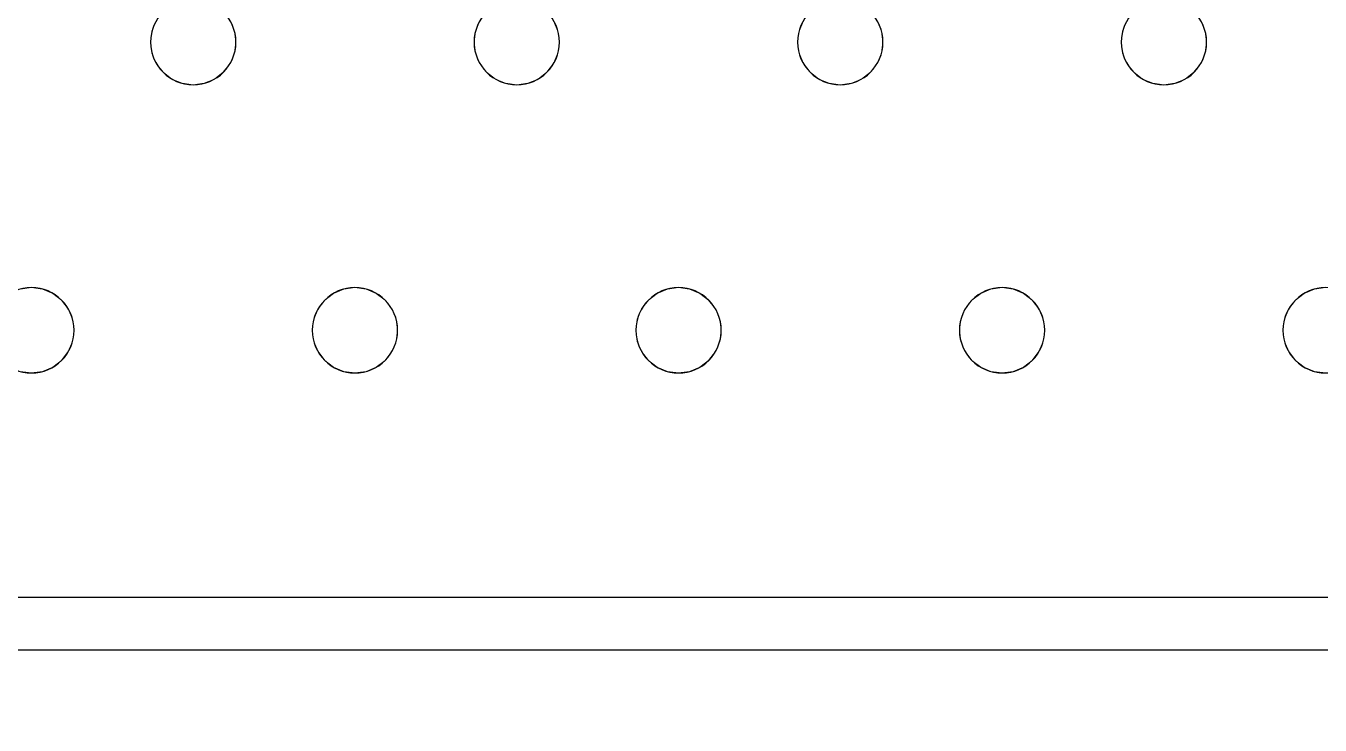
# Model space of a CAD drawing. Header units: millimetres. Extents: x -1 to 1201, y -701 to 1.
# Drawn here: x 382 to 503.4, y -405 to -339.5 of the extents above; entities that cross this region are included whole.
import ezdxf

# ---------------------------------------------------------------- set-up
doc = ezdxf.new("R2010")
doc.units = ezdxf.units.MM
doc.layers.add('IQ_200_3D', color=1, linetype='Continuous')
doc.layers.add('IQ_204_2D', color=7, linetype='Continuous')

msp = doc.modelspace()

# ---------------------------------------------------------------- linework, layer by layer
at = {"layer": 'IQ_200_3D', "lineweight": 18}
for points, invisible_edges in [([(431.51, -339, 890), (454.52, -339.96, 890), (454.92, -339, 890), (443.22, -318, 890)], 13), ([(370.85, -339, 890), (371.25, -339.96, 890), (393.85, -339.96, 890), (394.25, -339, 890)], 10), ([(393.85, -339.96, 888), (371.25, -339.96, 888), (370.85, -339, 888), (394.25, -339, 888)], 5), ([(394.25, -339, 890), (393.85, -339.96, 890), (393.85, -339.96, 888), (394.25, -339, 888)], 10), ([(401.18, -339, 890), (401.58, -339.96, 890), (424.19, -339.96, 890), (424.58, -339, 890)], 10), ([(401.18, -339, 888), (424.58, -339, 888), (424.19, -339.96, 888), (401.58, -339.96, 888)], 5), ([(401.58, -339.96, 890), (401.18, -339, 890), (401.18, -339, 888), (401.58, -339.96, 888)], 10), ([(424.58, -339, 890), (424.19, -339.96, 890), (424.19, -339.96, 888), (424.58, -339, 888)], 10), ([(431.91, -339.96, 890), (454.52, -339.96, 890), (431.51, -339, 890)], 3), ([(454.52, -339.96, 888), (431.91, -339.96, 888), (431.51, -339, 888), (454.92, -339, 888)], 5), ([(431.91, -339.96, 890), (431.51, -339, 890), (431.51, -339, 888), (431.91, -339.96, 888)], 10), ([(454.92, -339, 890), (454.52, -339.96, 890), (454.52, -339.96, 888), (454.92, -339, 888)], 10), ([(461.85, -339, 890), (462.25, -339.96, 890), (484.85, -339.96, 890), (485.25, -339, 890)], 10), ([(461.85, -339, 888), (485.25, -339, 888), (484.85, -339.96, 888), (462.25, -339.96, 888)], 5), ([(462.25, -339.96, 890), (461.85, -339, 890), (461.85, -339, 888), (462.25, -339.96, 888)], 10), ([(485.25, -339, 890), (484.85, -339.96, 890), (484.85, -339.96, 888), (485.25, -339, 888)], 10), ([(492.18, -339, 890), (492.58, -339.96, 890), (515.19, -339.96, 890), (515.58, -339, 890)], 10), ([(515.19, -339.96, 888), (492.58, -339.96, 888), (492.18, -339, 888), (515.58, -339, 888)], 5), ([(492.58, -339.96, 890), (492.18, -339, 890), (492.18, -339, 888), (492.58, -339.96, 888)], 10), ([(371.25, -339.96, 890), (371.38, -341, 890), (393.72, -341, 890), (393.85, -339.96, 890)], 10), ([(371.38, -341, 888), (371.25, -339.96, 888), (393.72, -341, 888), (393.85, -342.04, 888)], 10), ([(393.72, -341, 888), (371.25, -339.96, 888), (393.85, -339.96, 888)], 3), ([(393.85, -339.96, 890), (393.72, -341, 890), (393.72, -341, 888), (393.85, -339.96, 888)], 8), ([(401.58, -339.96, 890), (401.72, -341, 890), (424.05, -341, 890), (424.19, -339.96, 890)], 10), ([(424.05, -341, 888), (424.19, -342.04, 888), (401.72, -341, 888), (401.58, -339.96, 888)], 10), ([(401.58, -339.96, 888), (424.19, -339.96, 888), (424.05, -341, 888)], 13), ([(401.72, -341, 890), (401.58, -339.96, 890), (401.58, -339.96, 888), (401.72, -341, 888)], 2), ([(424.19, -339.96, 890), (424.05, -341, 890), (424.05, -341, 888), (424.19, -339.96, 888)], 8), ([(431.91, -339.96, 890), (432.05, -341, 890), (454.38, -341, 890), (454.52, -339.96, 890)], 10), ([(454.38, -341, 888), (432.05, -341, 888), (431.91, -339.96, 888), (454.52, -339.96, 888)], 5), ([(432.05, -341, 890), (431.91, -339.96, 890), (431.91, -339.96, 888), (432.05, -341, 888)], 2), ([(454.52, -339.96, 890), (454.38, -341, 890), (454.38, -341, 888), (454.52, -339.96, 888)], 8), ([(462.25, -339.96, 890), (462.38, -341, 890), (484.72, -341, 890), (484.85, -339.96, 890)], 10), ([(484.72, -341, 888), (484.85, -342.04, 888), (462.38, -341, 888), (462.25, -339.96, 888)], 10), ([(462.25, -339.96, 888), (484.85, -339.96, 888), (484.72, -341, 888)], 13), ([(462.38, -341, 890), (462.25, -339.96, 890), (462.25, -339.96, 888), (462.38, -341, 888)], 2), ([(484.85, -339.96, 890), (484.72, -341, 890), (484.72, -341, 888), (484.85, -339.96, 888)], 8), ([(492.58, -339.96, 890), (492.72, -341, 890), (515.05, -341, 890), (515.19, -339.96, 890)], 10), ([(515.05, -341, 888), (492.72, -341, 888), (492.58, -339.96, 888), (515.19, -339.96, 888)], 5), ([(492.72, -341, 890), (492.58, -339.96, 890), (492.58, -339.96, 888), (492.72, -341, 888)], 2), ([(394.25, -343, 890), (393.85, -342.04, 890), (371.25, -342.04, 890), (370.85, -343, 890)], 10), ([(394.25, -343, 888), (382.55, -364, 888), (370.85, -343, 888), (371.25, -342.04, 888)], 11), ([(371.38, -341, 890), (371.25, -342.04, 890), (393.85, -342.04, 890), (393.72, -341, 890)], 10), ([(371.25, -342.04, 888), (371.38, -341, 888), (393.85, -342.04, 888), (394.25, -343, 888)], 10), ([(393.72, -341, 890), (393.85, -342.04, 890), (393.85, -342.04, 888), (393.72, -341, 888)], 2), ([(393.85, -342.04, 890), (394.25, -343, 890), (394.25, -343, 888), (393.85, -342.04, 888)], 10), ([(424.58, -343, 890), (401.58, -342.04, 890), (401.18, -343, 890)], 13), ([(424.58, -343, 888), (401.18, -343, 888), (401.58, -342.04, 888), (424.19, -342.04, 888)], 5), ([(401.18, -343, 890), (401.58, -342.04, 890), (401.58, -342.04, 888), (401.18, -343, 888)], 10), ([(424.19, -342.04, 890), (401.72, -341, 890), (401.58, -342.04, 890), (424.58, -343, 890)], 5), ([(401.58, -342.04, 888), (401.72, -341, 888), (424.19, -342.04, 888)], 14), ([(401.58, -342.04, 890), (401.72, -341, 890), (401.72, -341, 888), (401.58, -342.04, 888)], 8), ([(424.05, -341, 890), (401.72, -341, 890), (424.19, -342.04, 890)], 3), ([(424.05, -341, 890), (424.19, -342.04, 890), (424.19, -342.04, 888), (424.05, -341, 888)], 2), ([(424.19, -342.04, 890), (424.58, -343, 890), (424.58, -343, 888), (424.19, -342.04, 888)], 10), ([(431.91, -342.04, 890), (431.51, -343, 890), (454.92, -343, 890), (454.52, -342.04, 890)], 10), ([(431.51, -343, 888), (431.91, -342.04, 888), (454.92, -343, 888), (443.22, -364, 888)], 14), ([(431.51, -343, 890), (431.91, -342.04, 890), (431.91, -342.04, 888), (431.51, -343, 888)], 10), ([(432.05, -341, 890), (431.91, -342.04, 890), (454.52, -342.04, 890), (454.38, -341, 890)], 10), ([(431.91, -342.04, 888), (432.05, -341, 888), (454.52, -342.04, 888), (454.92, -343, 888)], 10), ([(431.91, -342.04, 890), (432.05, -341, 890), (432.05, -341, 888), (431.91, -342.04, 888)], 8), ([(454.52, -342.04, 888), (432.05, -341, 888), (454.38, -341, 888)], 3), ([(454.38, -341, 890), (454.52, -342.04, 890), (454.52, -342.04, 888), (454.38, -341, 888)], 2), ([(454.52, -342.04, 890), (454.92, -343, 890), (454.92, -343, 888), (454.52, -342.04, 888)], 10), ([(462.25, -342.04, 890), (461.85, -343, 890), (485.25, -343, 890), (484.85, -342.04, 890)], 10), ([(485.25, -343, 888), (461.85, -343, 888), (462.25, -342.04, 888), (484.85, -342.04, 888)], 5), ([(461.85, -343, 890), (462.25, -342.04, 890), (462.25, -342.04, 888), (461.85, -343, 888)], 10), ([(462.38, -341, 890), (462.25, -342.04, 890), (484.85, -342.04, 890), (484.72, -341, 890)], 10), ([(462.25, -342.04, 888), (462.38, -341, 888), (484.85, -342.04, 888)], 14), ([(462.25, -342.04, 890), (462.38, -341, 890), (462.38, -341, 888), (462.25, -342.04, 888)], 8), ([(484.72, -341, 890), (484.85, -342.04, 890), (484.85, -342.04, 888), (484.72, -341, 888)], 2), ([(484.85, -342.04, 890), (485.25, -343, 890), (485.25, -343, 888), (484.85, -342.04, 888)], 10), ([(492.58, -342.04, 890), (492.18, -343, 890), (515.58, -343, 890), (515.19, -342.04, 890)], 10), ([(492.18, -343, 888), (492.58, -342.04, 888), (515.58, -343, 888), (503.88, -364, 888)], 14), ([(492.18, -343, 890), (492.58, -342.04, 890), (492.58, -342.04, 888), (492.18, -343, 888)], 10), ([(492.72, -341, 890), (492.58, -342.04, 890), (515.19, -342.04, 890), (515.05, -341, 890)], 10), ([(492.58, -342.04, 888), (492.72, -341, 888), (515.19, -342.04, 888), (515.58, -343, 888)], 10), ([(492.58, -342.04, 890), (492.72, -341, 890), (492.72, -341, 888), (492.58, -342.04, 888)], 8), ([(515.19, -342.04, 888), (492.72, -341, 888), (515.05, -341, 888)], 3), ([(382.55, -364, 890), (394.25, -343, 890), (370.85, -343, 890), (370.21, -343.83, 890)], 11), ([(370.21, -343.83, 888), (370.85, -343, 888), (382.55, -364, 888), (381.51, -364.14, 888)], 10), ([(382.55, -364, 890), (383.58, -364.14, 890), (394.89, -343.83, 890), (394.25, -343, 890)], 10), ([(394.89, -343.83, 888), (383.58, -364.14, 888), (382.55, -364, 888), (394.25, -343, 888)], 5), ([(394.25, -343, 890), (394.89, -343.83, 890), (394.89, -343.83, 888), (394.25, -343, 888)], 10), ([(401.18, -343, 890), (400.54, -343.83, 890), (412.88, -364, 890), (424.58, -343, 890)], 14), ([(412.88, -364, 888), (400.54, -343.83, 888), (401.18, -343, 888), (424.58, -343, 888)], 13), ([(400.54, -343.83, 890), (401.18, -343, 890), (401.18, -343, 888), (400.54, -343.83, 888)], 10), ([(425.22, -343.83, 890), (424.58, -343, 890), (412.88, -364, 890), (413.92, -364.14, 890)], 10), ([(425.22, -343.83, 888), (413.92, -364.14, 888), (412.88, -364, 888), (424.58, -343, 888)], 5), ([(424.58, -343, 890), (425.22, -343.83, 890), (425.22, -343.83, 888), (424.58, -343, 888)], 10), ([(443.22, -364, 890), (431.51, -343, 890), (430.88, -343.83, 890), (442.18, -364.14, 890)], 5), ([(431.51, -343, 888), (443.22, -364, 888), (430.88, -343.83, 888)], 3), ([(430.88, -343.83, 890), (431.51, -343, 890), (431.51, -343, 888), (430.88, -343.83, 888)], 10), ([(454.92, -343, 890), (431.51, -343, 890), (443.22, -364, 890), (455.55, -343.83, 890)], 7), ([(443.22, -364, 888), (454.92, -343, 888), (455.55, -343.83, 888), (444.25, -364.14, 888)], 5), ([(454.92, -343, 890), (455.55, -343.83, 890), (455.55, -343.83, 888), (454.92, -343, 888)], 10), ([(461.21, -343.83, 890), (473.55, -364, 890), (461.85, -343, 890)], 3), ([(473.55, -364, 888), (461.21, -343.83, 888), (461.85, -343, 888), (485.25, -343, 888)], 13), ([(461.21, -343.83, 890), (461.85, -343, 890), (461.85, -343, 888), (461.21, -343.83, 888)], 10), ([(485.25, -343, 890), (461.85, -343, 890), (473.55, -364, 890), (485.89, -343.83, 890)], 7), ([(485.89, -343.83, 888), (474.58, -364.14, 888), (473.55, -364, 888), (485.25, -343, 888)], 5), ([(485.25, -343, 890), (485.89, -343.83, 890), (485.89, -343.83, 888), (485.25, -343, 888)], 10), ([(503.88, -364, 890), (492.18, -343, 890), (491.54, -343.83, 890), (502.85, -364.14, 890)], 5), ([(503.88, -364, 888), (502.85, -364.14, 888), (491.54, -343.83, 888), (492.18, -343, 888)], 10), ([(491.54, -343.83, 890), (492.18, -343, 890), (492.18, -343, 888), (491.54, -343.83, 888)], 10), ([(515.58, -343, 890), (492.18, -343, 890), (503.88, -364, 890), (516.22, -343.83, 890)], 7), ([(381.51, -364.14, 890), (382.55, -364, 890), (370.21, -343.83, 890), (369.38, -344.46, 890)], 10), ([(395.72, -344.46, 890), (394.89, -343.83, 890), (383.58, -364.14, 890), (384.55, -364.54, 890)], 10), ([(395.72, -344.46, 888), (383.58, -364.14, 888), (394.89, -343.83, 888)], 3), ([(384.55, -364.54, 888), (383.58, -364.14, 888), (395.72, -344.46, 888), (396.68, -344.86, 888)], 10), ([(384.55, -364.54, 890), (385.38, -365.17, 890), (396.68, -344.86, 890), (395.72, -344.46, 890)], 10), ([(394.89, -343.83, 890), (395.72, -344.46, 890), (395.72, -344.46, 888), (394.89, -343.83, 888)], 10), ([(395.72, -344.46, 890), (396.68, -344.86, 890), (396.68, -344.86, 888), (395.72, -344.46, 888)], 10), ([(399.72, -344.46, 890), (398.75, -344.86, 890), (410.88, -364.54, 890), (411.85, -364.14, 890)], 10), ([(410.88, -364.54, 888), (410.05, -365.17, 888), (398.75, -344.86, 888), (399.72, -344.46, 888)], 10), ([(398.75, -344.86, 890), (399.72, -344.46, 890), (399.72, -344.46, 888), (398.75, -344.86, 888)], 10), ([(400.54, -343.83, 890), (399.72, -344.46, 890), (411.85, -364.14, 890), (412.88, -364, 890)], 10), ([(400.54, -343.83, 888), (412.88, -364, 888), (411.85, -364.14, 888), (399.72, -344.46, 888)], 5), ([(399.72, -344.46, 890), (400.54, -343.83, 890), (400.54, -343.83, 888), (399.72, -344.46, 888)], 10), ([(410.88, -364.54, 888), (399.72, -344.46, 888), (411.85, -364.14, 888)], 3), ([(413.92, -364.14, 890), (414.88, -364.54, 890), (426.05, -344.46, 890), (425.22, -343.83, 890)], 10), ([(426.05, -344.46, 888), (414.88, -364.54, 888), (413.92, -364.14, 888), (425.22, -343.83, 888)], 5), ([(426.05, -344.46, 890), (414.88, -364.54, 890), (427.01, -344.86, 890)], 3), ([(414.88, -364.54, 888), (426.05, -344.46, 888), (427.01, -344.86, 888)], 13), ([(425.22, -343.83, 890), (426.05, -344.46, 890), (426.05, -344.46, 888), (425.22, -343.83, 888)], 10), ([(426.05, -344.46, 890), (427.01, -344.86, 890), (427.01, -344.86, 888), (426.05, -344.46, 888)], 10), ([(430.05, -344.46, 890), (429.08, -344.86, 890), (441.22, -364.54, 890), (442.18, -364.14, 890)], 10), ([(430.05, -344.46, 888), (442.18, -364.14, 888), (441.22, -364.54, 888), (429.08, -344.86, 888)], 5), ([(429.08, -344.86, 890), (430.05, -344.46, 890), (430.05, -344.46, 888), (429.08, -344.86, 888)], 10), ([(430.05, -344.46, 890), (442.18, -364.14, 890), (430.88, -343.83, 890)], 3), ([(430.88, -343.83, 888), (443.22, -364, 888), (442.18, -364.14, 888), (430.05, -344.46, 888)], 5), ([(430.05, -344.46, 890), (430.88, -343.83, 890), (430.88, -343.83, 888), (430.05, -344.46, 888)], 10), ([(455.55, -343.83, 890), (443.22, -364, 890), (444.25, -364.14, 890), (456.38, -344.46, 890)], 5), ([(456.38, -344.46, 888), (445.22, -364.54, 888), (444.25, -364.14, 888), (455.55, -343.83, 888)], 5), ([(456.38, -344.46, 890), (444.25, -364.14, 890), (445.22, -364.54, 890), (457.35, -344.86, 890)], 5), ([(445.22, -364.54, 888), (456.38, -344.46, 888), (457.35, -344.86, 888)], 13), ([(455.55, -343.83, 890), (456.38, -344.46, 890), (456.38, -344.46, 888), (455.55, -343.83, 888)], 10), ([(456.38, -344.46, 890), (457.35, -344.86, 890), (457.35, -344.86, 888), (456.38, -344.46, 888)], 10), ([(460.38, -344.46, 890), (459.42, -344.86, 890), (471.55, -364.54, 890), (472.51, -364.14, 890)], 10), ([(460.38, -344.46, 888), (472.51, -364.14, 888), (471.55, -364.54, 888), (459.42, -344.86, 888)], 5), ([(459.42, -344.86, 890), (460.38, -344.46, 890), (460.38, -344.46, 888), (459.42, -344.86, 888)], 10), ([(461.21, -343.83, 890), (460.38, -344.46, 890), (472.51, -364.14, 890), (473.55, -364, 890)], 10), ([(461.21, -343.83, 888), (473.55, -364, 888), (472.51, -364.14, 888), (460.38, -344.46, 888)], 5), ([(460.38, -344.46, 890), (461.21, -343.83, 890), (461.21, -343.83, 888), (460.38, -344.46, 888)], 10), ([(474.58, -364.14, 890), (486.72, -344.46, 890), (485.89, -343.83, 890), (473.55, -364, 890)], 5), ([(486.72, -344.46, 888), (475.55, -364.54, 888), (474.58, -364.14, 888), (485.89, -343.83, 888)], 5), ([(475.55, -364.54, 890), (487.68, -344.86, 890), (486.72, -344.46, 890), (474.58, -364.14, 890)], 5), ([(487.68, -344.86, 888), (476.38, -365.17, 888), (475.55, -364.54, 888), (486.72, -344.46, 888)], 5), ([(485.89, -343.83, 890), (486.72, -344.46, 890), (486.72, -344.46, 888), (485.89, -343.83, 888)], 10), ([(486.72, -344.46, 890), (487.68, -344.86, 890), (487.68, -344.86, 888), (486.72, -344.46, 888)], 10), ([(490.72, -344.46, 890), (489.75, -344.86, 890), (501.88, -364.54, 890), (502.85, -364.14, 890)], 10), ([(490.72, -344.46, 888), (501.88, -364.54, 888), (489.75, -344.86, 888)], 3), ([(489.75, -344.86, 890), (490.72, -344.46, 890), (490.72, -344.46, 888), (489.75, -344.86, 888)], 10), ([(502.85, -364.14, 890), (491.54, -343.83, 890), (490.72, -344.46, 890)], 13), ([(502.85, -364.14, 888), (501.88, -364.54, 888), (490.72, -344.46, 888), (491.54, -343.83, 888)], 10), ([(490.72, -344.46, 890), (491.54, -343.83, 890), (491.54, -343.83, 888), (490.72, -344.46, 888)], 10), ([(385.38, -365.17, 888), (384.55, -364.54, 888), (396.68, -344.86, 888), (397.72, -345, 888)], 10), ([(385.38, -365.17, 890), (386.01, -366, 890), (397.72, -345, 890), (396.68, -344.86, 890)], 10), ([(386.01, -366, 888), (385.38, -365.17, 888), (397.72, -345, 888), (409.42, -366, 888)], 14), ([(409.42, -366, 890), (397.72, -345, 890), (386.01, -366, 890), (409.02, -366.96, 890)], 7), ([(397.72, -345, 888), (396.68, -344.86, 888), (396.68, -344.86, 890), (397.72, -345, 890)], 10), ([(397.72, -345, 890), (409.42, -366, 890), (410.05, -365.17, 890), (398.75, -344.86, 890)], 5), ([(410.05, -365.17, 888), (409.42, -366, 888), (397.72, -345, 888), (398.75, -344.86, 888)], 10), ([(398.75, -344.86, 888), (397.72, -345, 888), (397.72, -345, 890), (398.75, -344.86, 890)], 10), ([(410.88, -364.54, 890), (398.75, -344.86, 890), (410.05, -365.17, 890)], 3), ([(427.01, -344.86, 890), (414.88, -364.54, 890), (415.71, -365.17, 890), (428.05, -345, 890)], 5), ([(415.71, -365.17, 888), (414.88, -364.54, 888), (427.01, -344.86, 888), (428.05, -345, 888)], 10), ([(428.05, -345, 890), (415.71, -365.17, 890), (416.35, -366, 890), (439.75, -366, 890)], 13), ([(416.35, -366, 888), (415.71, -365.17, 888), (428.05, -345, 888), (439.75, -366, 888)], 14), ([(428.05, -345, 888), (427.01, -344.86, 888), (427.01, -344.86, 890), (428.05, -345, 890)], 10), ([(440.39, -365.17, 890), (429.08, -344.86, 890), (428.05, -345, 890), (439.75, -366, 890)], 5), ([(429.08, -344.86, 888), (441.22, -364.54, 888), (440.39, -365.17, 888), (428.05, -345, 888)], 5), ([(429.08, -344.86, 888), (428.05, -345, 888), (428.05, -345, 890), (429.08, -344.86, 890)], 10), ([(440.39, -365.17, 888), (439.75, -366, 888), (428.05, -345, 888)], 14), ([(441.22, -364.54, 890), (429.08, -344.86, 890), (440.39, -365.17, 890)], 3), ([(457.35, -344.86, 890), (445.22, -364.54, 890), (446.04, -365.17, 890)], 13), ([(446.04, -365.17, 888), (445.22, -364.54, 888), (457.35, -344.86, 888), (458.38, -345, 888)], 10), ([(446.04, -365.17, 890), (446.68, -366, 890), (458.38, -345, 890), (457.35, -344.86, 890)], 10), ([(446.68, -366, 888), (446.04, -365.17, 888), (458.38, -345, 888), (470.08, -366, 888)], 14), ([(470.08, -366, 890), (458.38, -345, 890), (446.68, -366, 890), (469.69, -366.96, 890)], 7), ([(458.38, -345, 888), (457.35, -344.86, 888), (457.35, -344.86, 890), (458.38, -345, 890)], 10), ([(458.38, -345, 890), (470.08, -366, 890), (470.72, -365.17, 890), (459.42, -344.86, 890)], 5), ([(459.42, -344.86, 888), (471.55, -364.54, 888), (470.72, -365.17, 888), (458.38, -345, 888)], 5), ([(459.42, -344.86, 888), (458.38, -345, 888), (458.38, -345, 890), (459.42, -344.86, 890)], 10), ([(458.38, -345, 888), (470.72, -365.17, 888), (470.08, -366, 888)], 13), ([(471.55, -364.54, 890), (459.42, -344.86, 890), (470.72, -365.17, 890)], 3), ([(487.68, -344.86, 890), (475.55, -364.54, 890), (476.38, -365.17, 890), (488.72, -345, 890)], 5), ([(488.72, -345, 888), (477.01, -366, 888), (476.38, -365.17, 888), (487.68, -344.86, 888)], 5), ([(488.72, -345, 890), (476.38, -365.17, 890), (477.01, -366, 890), (500.42, -366, 890)], 13), ([(488.72, -345, 888), (501.05, -365.17, 888), (500.42, -366, 888), (477.01, -366, 888)], 13), ([(488.72, -345, 888), (487.68, -344.86, 888), (487.68, -344.86, 890), (488.72, -345, 890)], 10), ([(501.05, -365.17, 890), (489.75, -344.86, 890), (488.72, -345, 890), (500.42, -366, 890)], 5), ([(489.75, -344.86, 888), (501.88, -364.54, 888), (501.05, -365.17, 888), (488.72, -345, 888)], 5), ([(489.75, -344.86, 888), (488.72, -345, 888), (488.72, -345, 890), (489.75, -344.86, 890)], 10), ([(501.88, -364.54, 890), (489.75, -344.86, 890), (501.05, -365.17, 890)], 3), ([(381.51, -364.14, 888), (382.55, -364, 888), (382.55, -364, 890), (381.51, -364.14, 890)], 10), ([(382.55, -364, 888), (383.58, -364.14, 888), (383.58, -364.14, 890), (382.55, -364, 890)], 10), ([(411.85, -364.14, 888), (412.88, -364, 888), (412.88, -364, 890), (411.85, -364.14, 890)], 10), ([(412.88, -364, 888), (413.92, -364.14, 888), (413.92, -364.14, 890), (412.88, -364, 890)], 10), ([(442.18, -364.14, 888), (443.22, -364, 888), (443.22, -364, 890), (442.18, -364.14, 890)], 10), ([(443.22, -364, 888), (444.25, -364.14, 888), (444.25, -364.14, 890), (443.22, -364, 890)], 10), ([(472.51, -364.14, 888), (473.55, -364, 888), (473.55, -364, 890), (472.51, -364.14, 890)], 10), ([(473.55, -364, 888), (474.58, -364.14, 888), (474.58, -364.14, 890), (473.55, -364, 890)], 10), ([(502.85, -364.14, 888), (503.88, -364, 888), (503.88, -364, 890), (502.85, -364.14, 890)], 10), ([(384.55, -364.54, 890), (383.58, -364.14, 890), (383.58, -364.14, 888), (384.55, -364.54, 888)], 10), ([(385.38, -365.17, 890), (384.55, -364.54, 890), (384.55, -364.54, 888), (385.38, -365.17, 888)], 10), ([(386.01, -366, 890), (385.38, -365.17, 890), (385.38, -365.17, 888), (386.01, -366, 888)], 10), ([(410.05, -365.17, 890), (409.42, -366, 890), (409.42, -366, 888), (410.05, -365.17, 888)], 10), ([(410.88, -364.54, 890), (410.05, -365.17, 890), (410.05, -365.17, 888), (410.88, -364.54, 888)], 10), ([(411.85, -364.14, 890), (410.88, -364.54, 890), (410.88, -364.54, 888), (411.85, -364.14, 888)], 10), ([(414.88, -364.54, 890), (413.92, -364.14, 890), (413.92, -364.14, 888), (414.88, -364.54, 888)], 10), ([(415.71, -365.17, 890), (414.88, -364.54, 890), (414.88, -364.54, 888), (415.71, -365.17, 888)], 10), ([(416.35, -366, 890), (415.71, -365.17, 890), (415.71, -365.17, 888), (416.35, -366, 888)], 10), ([(440.39, -365.17, 890), (439.75, -366, 890), (439.75, -366, 888), (440.39, -365.17, 888)], 10), ([(441.22, -364.54, 890), (440.39, -365.17, 890), (440.39, -365.17, 888), (441.22, -364.54, 888)], 10), ([(442.18, -364.14, 890), (441.22, -364.54, 890), (441.22, -364.54, 888), (442.18, -364.14, 888)], 10), ([(445.22, -364.54, 890), (444.25, -364.14, 890), (444.25, -364.14, 888), (445.22, -364.54, 888)], 10), ([(446.04, -365.17, 890), (445.22, -364.54, 890), (445.22, -364.54, 888), (446.04, -365.17, 888)], 10), ([(446.68, -366, 890), (446.04, -365.17, 890), (446.04, -365.17, 888), (446.68, -366, 888)], 10), ([(470.72, -365.17, 890), (470.08, -366, 890), (470.08, -366, 888), (470.72, -365.17, 888)], 10), ([(471.55, -364.54, 890), (470.72, -365.17, 890), (470.72, -365.17, 888), (471.55, -364.54, 888)], 10), ([(472.51, -364.14, 890), (471.55, -364.54, 890), (471.55, -364.54, 888), (472.51, -364.14, 888)], 10), ([(475.55, -364.54, 890), (474.58, -364.14, 890), (474.58, -364.14, 888), (475.55, -364.54, 888)], 10), ([(476.38, -365.17, 890), (475.55, -364.54, 890), (475.55, -364.54, 888), (476.38, -365.17, 888)], 10), ([(477.01, -366, 890), (476.38, -365.17, 890), (476.38, -365.17, 888), (477.01, -366, 888)], 10), ([(501.05, -365.17, 890), (500.42, -366, 890), (500.42, -366, 888), (501.05, -365.17, 888)], 10), ([(501.88, -364.54, 890), (501.05, -365.17, 890), (501.05, -365.17, 888), (501.88, -364.54, 888)], 10), ([(502.85, -364.14, 890), (501.88, -364.54, 890), (501.88, -364.54, 888), (502.85, -364.14, 888)], 10), ([(409.02, -366.96, 890), (386.01, -366, 890), (386.41, -366.96, 890), (408.88, -368, 890)], 5), ([(409.02, -366.96, 888), (386.41, -366.96, 888), (386.01, -366, 888), (409.42, -366, 888)], 5), ([(386.41, -366.96, 890), (386.01, -366, 890), (386.01, -366, 888), (386.41, -366.96, 888)], 10), ([(409.42, -366, 890), (409.02, -366.96, 890), (409.02, -366.96, 888), (409.42, -366, 888)], 10), ([(439.35, -366.96, 890), (416.35, -366, 890), (416.75, -366.96, 890), (439.22, -368, 890)], 5), ([(439.35, -366.96, 890), (439.75, -366, 890), (416.35, -366, 890)], 14), ([(416.75, -366.96, 888), (416.35, -366, 888), (439.35, -366.96, 888), (439.22, -368, 888)], 10), ([(416.35, -366, 888), (439.75, -366, 888), (439.35, -366.96, 888)], 13), ([(416.75, -366.96, 890), (416.35, -366, 890), (416.35, -366, 888), (416.75, -366.96, 888)], 10), ([(439.75, -366, 890), (439.35, -366.96, 890), (439.35, -366.96, 888), (439.75, -366, 888)], 10), ([(469.69, -366.96, 890), (446.68, -366, 890), (447.08, -366.96, 890), (469.55, -368, 890)], 5), ([(469.69, -366.96, 888), (447.08, -366.96, 888), (446.68, -366, 888), (470.08, -366, 888)], 5), ([(447.08, -366.96, 890), (446.68, -366, 890), (446.68, -366, 888), (447.08, -366.96, 888)], 10), ([(470.08, -366, 890), (469.69, -366.96, 890), (469.69, -366.96, 888), (470.08, -366, 888)], 10), ([(500.02, -366.96, 890), (477.01, -366, 890), (477.41, -366.96, 890), (499.88, -368, 890)], 5), ([(500.02, -366.96, 890), (500.42, -366, 890), (477.01, -366, 890)], 14), ([(477.41, -366.96, 888), (477.01, -366, 888), (500.02, -366.96, 888), (499.88, -368, 888)], 10), ([(477.01, -366, 888), (500.42, -366, 888), (500.02, -366.96, 888)], 13), ([(477.41, -366.96, 890), (477.01, -366, 890), (477.01, -366, 888), (477.41, -366.96, 888)], 10), ([(500.42, -366, 890), (500.02, -366.96, 890), (500.02, -366.96, 888), (500.42, -366, 888)], 10), ([(408.88, -368, 890), (386.41, -366.96, 890), (386.55, -368, 890)], 13), ([(408.88, -368, 888), (386.55, -368, 888), (386.41, -366.96, 888), (409.02, -366.96, 888)], 5), ([(386.55, -368, 890), (386.41, -366.96, 890), (386.41, -366.96, 888), (386.55, -368, 888)], 2), ([(409.02, -366.96, 890), (408.88, -368, 890), (408.88, -368, 888), (409.02, -366.96, 888)], 8), ([(416.88, -368, 890), (439.35, -369.04, 890), (439.22, -368, 890), (416.75, -366.96, 890)], 5), ([(439.22, -368, 888), (439.35, -369.04, 888), (416.88, -368, 888), (416.75, -366.96, 888)], 10), ([(416.88, -368, 890), (416.75, -366.96, 890), (416.75, -366.96, 888), (416.88, -368, 888)], 2), ([(439.35, -366.96, 890), (439.22, -368, 890), (439.22, -368, 888), (439.35, -366.96, 888)], 8), ([(469.55, -368, 890), (447.08, -366.96, 890), (447.22, -368, 890)], 13), ([(469.55, -368, 888), (447.22, -368, 888), (447.08, -366.96, 888), (469.69, -366.96, 888)], 5), ([(447.22, -368, 890), (447.08, -366.96, 890), (447.08, -366.96, 888), (447.22, -368, 888)], 2), ([(469.69, -366.96, 890), (469.55, -368, 890), (469.55, -368, 888), (469.69, -366.96, 888)], 8), ([(477.55, -368, 890), (500.02, -369.04, 890), (499.88, -368, 890), (477.41, -366.96, 890)], 5), ([(499.88, -368, 888), (500.02, -369.04, 888), (477.55, -368, 888), (477.41, -366.96, 888)], 10), ([(477.55, -368, 890), (477.41, -366.96, 890), (477.41, -366.96, 888), (477.55, -368, 888)], 2), ([(500.02, -366.96, 890), (499.88, -368, 890), (499.88, -368, 888), (500.02, -366.96, 888)], 8), ([(386.55, -368, 890), (386.41, -369.04, 890), (409.02, -369.04, 890), (408.88, -368, 890)], 10), ([(409.02, -369.04, 888), (386.41, -369.04, 888), (386.55, -368, 888), (408.88, -368, 888)], 5), ([(386.41, -369.04, 890), (386.55, -368, 890), (386.55, -368, 888), (386.41, -369.04, 888)], 8), ([(408.88, -368, 890), (409.02, -369.04, 890), (409.02, -369.04, 888), (408.88, -368, 888)], 2), ([(439.35, -369.04, 890), (416.88, -368, 890), (416.75, -369.04, 890), (439.75, -370, 890)], 5), ([(416.75, -369.04, 888), (416.88, -368, 888), (439.35, -369.04, 888)], 14), ([(416.75, -369.04, 890), (416.88, -368, 890), (416.88, -368, 888), (416.75, -369.04, 888)], 8), ([(439.22, -368, 890), (439.35, -369.04, 890), (439.35, -369.04, 888), (439.22, -368, 888)], 2), ([(447.22, -368, 890), (447.08, -369.04, 890), (469.69, -369.04, 890), (469.55, -368, 890)], 10), ([(469.69, -369.04, 888), (447.08, -369.04, 888), (447.22, -368, 888), (469.55, -368, 888)], 5), ([(447.08, -369.04, 890), (447.22, -368, 890), (447.22, -368, 888), (447.08, -369.04, 888)], 8), ([(469.55, -368, 890), (469.69, -369.04, 890), (469.69, -369.04, 888), (469.55, -368, 888)], 2), ([(500.02, -369.04, 890), (477.55, -368, 890), (477.41, -369.04, 890), (500.42, -370, 890)], 5), ([(477.41, -369.04, 888), (477.55, -368, 888), (500.02, -369.04, 888)], 14), ([(477.41, -369.04, 890), (477.55, -368, 890), (477.55, -368, 888), (477.41, -369.04, 888)], 8), ([(499.88, -368, 890), (500.02, -369.04, 890), (500.02, -369.04, 888), (499.88, -368, 888)], 2), ([(386.01, -370, 890), (385.38, -370.83, 890), (410.05, -370.83, 890), (409.42, -370, 890)], 10), ([(385.38, -370.83, 888), (386.01, -370, 888), (410.05, -370.83, 888), (410.88, -371.46, 888)], 10), ([(385.38, -370.83, 890), (386.01, -370, 890), (386.01, -370, 888), (385.38, -370.83, 888)], 10), ([(386.41, -369.04, 890), (386.01, -370, 890), (409.42, -370, 890), (409.02, -369.04, 890)], 10), ([(409.42, -370, 888), (386.01, -370, 888), (386.41, -369.04, 888), (409.02, -369.04, 888)], 5), ([(386.01, -370, 890), (386.41, -369.04, 890), (386.41, -369.04, 888), (386.01, -370, 888)], 10), ([(410.05, -370.83, 888), (386.01, -370, 888), (409.42, -370, 888)], 3), ([(409.02, -369.04, 890), (409.42, -370, 890), (409.42, -370, 888), (409.02, -369.04, 888)], 10), ([(409.42, -370, 890), (410.05, -370.83, 890), (410.05, -370.83, 888), (409.42, -370, 888)], 10), ([(440.39, -370.83, 890), (416.35, -370, 890), (415.71, -370.83, 890), (441.22, -371.46, 890)], 5), ([(440.39, -370.83, 888), (415.71, -370.83, 888), (416.35, -370, 888), (439.75, -370, 888)], 5), ([(415.71, -370.83, 890), (416.35, -370, 890), (416.35, -370, 888), (415.71, -370.83, 888)], 10), ([(439.75, -370, 890), (416.75, -369.04, 890), (416.35, -370, 890), (440.39, -370.83, 890)], 5), ([(439.75, -370, 888), (416.35, -370, 888), (416.75, -369.04, 888), (439.35, -369.04, 888)], 5), ([(416.35, -370, 890), (416.75, -369.04, 890), (416.75, -369.04, 888), (416.35, -370, 888)], 10), ([(439.35, -369.04, 890), (439.75, -370, 890), (439.75, -370, 888), (439.35, -369.04, 888)], 10), ([(439.75, -370, 890), (440.39, -370.83, 890), (440.39, -370.83, 888), (439.75, -370, 888)], 10), ([(446.68, -370, 890), (446.04, -370.83, 890), (470.72, -370.83, 890), (470.08, -370, 890)], 10), ([(446.04, -370.83, 888), (446.68, -370, 888), (470.72, -370.83, 888), (471.55, -371.46, 888)], 10), ([(446.04, -370.83, 890), (446.68, -370, 890), (446.68, -370, 888), (446.04, -370.83, 888)], 10), ([(447.08, -369.04, 890), (446.68, -370, 890), (470.08, -370, 890), (469.69, -369.04, 890)], 10), ([(470.08, -370, 888), (446.68, -370, 888), (447.08, -369.04, 888), (469.69, -369.04, 888)], 5), ([(446.68, -370, 890), (447.08, -369.04, 890), (447.08, -369.04, 888), (446.68, -370, 888)], 10), ([(470.72, -370.83, 888), (446.68, -370, 888), (470.08, -370, 888)], 3), ([(469.69, -369.04, 890), (470.08, -370, 890), (470.08, -370, 888), (469.69, -369.04, 888)], 10), ([(470.08, -370, 890), (470.72, -370.83, 890), (470.72, -370.83, 888), (470.08, -370, 888)], 10), ([(501.05, -370.83, 890), (477.01, -370, 890), (476.38, -370.83, 890), (501.88, -371.46, 890)], 5), ([(501.05, -370.83, 888), (476.38, -370.83, 888), (477.01, -370, 888), (500.42, -370, 888)], 5), ([(476.38, -370.83, 890), (477.01, -370, 890), (477.01, -370, 888), (476.38, -370.83, 888)], 10), ([(500.42, -370, 890), (477.41, -369.04, 890), (477.01, -370, 890), (501.05, -370.83, 890)], 5), ([(500.42, -370, 888), (477.01, -370, 888), (477.41, -369.04, 888), (500.02, -369.04, 888)], 5), ([(477.01, -370, 890), (477.41, -369.04, 890), (477.41, -369.04, 888), (477.01, -370, 888)], 10), ([(500.02, -369.04, 890), (500.42, -370, 890), (500.42, -370, 888), (500.02, -369.04, 888)], 10), ([(500.42, -370, 890), (501.05, -370.83, 890), (501.05, -370.83, 888), (500.42, -370, 888)], 10), ([(385.38, -370.83, 890), (384.55, -371.46, 890), (410.88, -371.46, 890), (410.05, -370.83, 890)], 10), ([(384.55, -371.46, 888), (385.38, -370.83, 888), (410.88, -371.46, 888), (411.85, -371.86, 888)], 10), ([(384.55, -371.46, 890), (385.38, -370.83, 890), (385.38, -370.83, 888), (384.55, -371.46, 888)], 10), ([(410.05, -370.83, 890), (410.88, -371.46, 890), (410.88, -371.46, 888), (410.05, -370.83, 888)], 10), ([(441.22, -371.46, 890), (415.71, -370.83, 890), (414.88, -371.46, 890), (442.18, -371.86, 890)], 5), ([(441.22, -371.46, 888), (414.88, -371.46, 888), (415.71, -370.83, 888), (440.39, -370.83, 888)], 5), ([(414.88, -371.46, 890), (415.71, -370.83, 890), (415.71, -370.83, 888), (414.88, -371.46, 888)], 10), ([(440.39, -370.83, 890), (441.22, -371.46, 890), (441.22, -371.46, 888), (440.39, -370.83, 888)], 10), ([(446.04, -370.83, 890), (445.22, -371.46, 890), (471.55, -371.46, 890), (470.72, -370.83, 890)], 10), ([(445.22, -371.46, 888), (446.04, -370.83, 888), (471.55, -371.46, 888), (472.51, -371.86, 888)], 10), ([(445.22, -371.46, 890), (446.04, -370.83, 890), (446.04, -370.83, 888), (445.22, -371.46, 888)], 10), ([(470.72, -370.83, 890), (471.55, -371.46, 890), (471.55, -371.46, 888), (470.72, -370.83, 888)], 10), ([(501.88, -371.46, 890), (476.38, -370.83, 890), (475.55, -371.46, 890), (502.85, -371.86, 890)], 5), ([(501.88, -371.46, 888), (475.55, -371.46, 888), (476.38, -370.83, 888), (501.05, -370.83, 888)], 5), ([(475.55, -371.46, 890), (476.38, -370.83, 890), (476.38, -370.83, 888), (475.55, -371.46, 888)], 10), ([(501.05, -370.83, 890), (501.88, -371.46, 890), (501.88, -371.46, 888), (501.05, -370.83, 888)], 10), ([(352.22, -372, 890), (124.45, -393, 890), (589.75, -393, 890)], 13), ([(352.22, -372, 888), (382.55, -372, 888), (589.75, -393, 888), (124.45, -393, 888)], 11), ([(382.55, -372, 890), (353.25, -371.86, 890), (352.22, -372, 890), (589.75, -393, 890)], 13), ([(382.55, -372, 888), (352.22, -372, 888), (353.25, -371.86, 888), (381.51, -371.86, 888)], 5), ([(381.51, -371.86, 890), (354.22, -371.46, 890), (353.25, -371.86, 890), (382.55, -372, 890)], 5), ([(382.55, -372, 888), (381.51, -371.86, 888), (381.51, -371.86, 890), (382.55, -372, 890)], 10), ([(383.58, -371.86, 890), (382.55, -372, 890), (412.88, -372, 890), (411.85, -371.86, 890)], 10), ([(382.55, -372, 888), (383.58, -371.86, 888), (412.88, -372, 888), (589.75, -393, 888)], 14), ([(383.58, -371.86, 888), (382.55, -372, 888), (382.55, -372, 890), (383.58, -371.86, 890)], 10), ([(382.55, -372, 890), (589.75, -393, 890), (412.88, -372, 890)], 15), ([(384.55, -371.46, 890), (383.58, -371.86, 890), (411.85, -371.86, 890), (410.88, -371.46, 890)], 10), ([(383.58, -371.86, 888), (384.55, -371.46, 888), (411.85, -371.86, 888), (412.88, -372, 888)], 10), ([(383.58, -371.86, 890), (384.55, -371.46, 890), (384.55, -371.46, 888), (383.58, -371.86, 888)], 10), ([(410.88, -371.46, 890), (411.85, -371.86, 890), (411.85, -371.86, 888), (410.88, -371.46, 888)], 10), ([(412.88, -372, 888), (411.85, -371.86, 888), (411.85, -371.86, 890), (412.88, -372, 890)], 10), ([(443.22, -372, 890), (413.92, -371.86, 890), (412.88, -372, 890), (589.75, -393, 890)], 13), ([(443.22, -372, 888), (412.88, -372, 888), (413.92, -371.86, 888), (442.18, -371.86, 888)], 5), ([(413.92, -371.86, 888), (412.88, -372, 888), (412.88, -372, 890), (413.92, -371.86, 890)], 10), ([(412.88, -372, 888), (443.22, -372, 888), (589.75, -393, 888)], 15), ([(442.18, -371.86, 890), (414.88, -371.46, 890), (413.92, -371.86, 890), (443.22, -372, 890)], 5), ([(442.18, -371.86, 888), (413.92, -371.86, 888), (414.88, -371.46, 888), (441.22, -371.46, 888)], 5), ([(413.92, -371.86, 890), (414.88, -371.46, 890), (414.88, -371.46, 888), (413.92, -371.86, 888)], 10), ([(441.22, -371.46, 890), (442.18, -371.86, 890), (442.18, -371.86, 888), (441.22, -371.46, 888)], 10), ([(443.22, -372, 888), (442.18, -371.86, 888), (442.18, -371.86, 890), (443.22, -372, 890)], 10), ([(444.25, -371.86, 890), (443.22, -372, 890), (473.55, -372, 890), (472.51, -371.86, 890)], 10), ([(443.22, -372, 888), (444.25, -371.86, 888), (473.55, -372, 888), (589.75, -393, 888)], 14), ([(444.25, -371.86, 888), (443.22, -372, 888), (443.22, -372, 890), (444.25, -371.86, 890)], 10), ([(443.22, -372, 890), (589.75, -393, 890), (473.55, -372, 890)], 15), ([(445.22, -371.46, 890), (444.25, -371.86, 890), (472.51, -371.86, 890), (471.55, -371.46, 890)], 10), ([(444.25, -371.86, 888), (445.22, -371.46, 888), (472.51, -371.86, 888), (473.55, -372, 888)], 10), ([(444.25, -371.86, 890), (445.22, -371.46, 890), (445.22, -371.46, 888), (444.25, -371.86, 888)], 10), ([(471.55, -371.46, 890), (472.51, -371.86, 890), (472.51, -371.86, 888), (471.55, -371.46, 888)], 10), ([(473.55, -372, 888), (472.51, -371.86, 888), (472.51, -371.86, 890), (473.55, -372, 890)], 10), ([(503.88, -372, 890), (474.58, -371.86, 890), (473.55, -372, 890), (589.75, -393, 890)], 13), ([(503.88, -372, 888), (473.55, -372, 888), (474.58, -371.86, 888), (502.85, -371.86, 888)], 5), ([(474.58, -371.86, 888), (473.55, -372, 888), (473.55, -372, 890), (474.58, -371.86, 890)], 10), ([(473.55, -372, 888), (503.88, -372, 888), (589.75, -393, 888)], 15), ([(502.85, -371.86, 890), (475.55, -371.46, 890), (474.58, -371.86, 890), (503.88, -372, 890)], 5), ([(502.85, -371.86, 888), (474.58, -371.86, 888), (475.55, -371.46, 888), (501.88, -371.46, 888)], 5), ([(474.58, -371.86, 890), (475.55, -371.46, 890), (475.55, -371.46, 888), (474.58, -371.86, 888)], 10), ([(501.88, -371.46, 890), (502.85, -371.86, 890), (502.85, -371.86, 888), (501.88, -371.46, 888)], 10), ([(503.88, -372, 888), (502.85, -371.86, 888), (502.85, -371.86, 890), (503.88, -372, 890)], 10)]:
    msp.add_3dface(points, dxfattribs=dict(at, invisible_edges=invisible_edges))
msp.add_3dface([(124.45, -393, 890), (124.45, -393, 888), (589.75, -393, 888), (589.75, -393, 890)], dxfattribs=at)
at = {"layer": 'IQ_204_2D'}
for p, q in [((124.45, -393), (589.75, -393)), ((1077.5, -397.97), (122.5, -397.97))]:
    msp.add_line(p, q, dxfattribs=at)
for centre, start, end in [((397.72, -341), 0, 180), ((428.05, -341), 0, 180), ((458.38, -341), 0, 180), ((488.72, -341), 0, 180), ((397.72, -341), 180, 0), ((428.05, -341), 180, 0), ((458.38, -341), 180, 0), ((488.72, -341), 180, 0), ((382.55, -368), 0, 180), ((412.88, -368), 0, 180), ((443.22, -368), 0, 180), ((473.55, -368), 0, 180), ((503.88, -368), 360, 180), ((382.55, -368), 180, 0), ((412.88, -368), 180, 0), ((443.22, -368), 180, 0), ((473.55, -368), 180, 0), ((503.88, -368), 180, 0)]:
    msp.add_arc(centre, 4, start, end, dxfattribs=at)

# ---------------------------------------------------------------- meshes
at = {"layer": 'IQ_200_3D', "lineweight": 18}
mesh = msp.add_polyface(dxfattribs=at)
corners = [(1200, 0, 850), (1200, -700, 850), (0, -700, 850), (0, 0, 850), (810.5, -594, 850), (811.56, -602.02, 850), (814.65, -609.5, 850), (819.58, -615.92, 850), (826, -620.85, 850), (833.48, -623.94, 850), (841.5, -625, 850), (1059.5, -625, 850), (1067.52, -623.94, 850), (1075, -620.85, 850), (1081.42, -615.92, 850), (1086.35, -609.5, 850), (1089.44, -602.02, 850), (1090.5, -594, 850), (1090.5, -476, 850), (1089.44, -467.98, 850), (1086.35, -460.5, 850), (1081.42, -454.08, 850), (1075, -449.15, 850), (1067.52, -446.06, 850), (1059.5, -445, 850), (841.5, -445, 850), (833.48, -446.06, 850), (826, -449.15, 850), (819.58, -454.08, 850), (814.65, -460.5, 850), (811.56, -467.98, 850), (810.5, -476, 850)]
mesh.append_faces([[corners[k] for k in face] for face in [(29, 3, 28), (6, 2, 5), (4, 2, 31), (23, 0, 22), (13, 1, 12), (15, 1, 14), (11, 1, 10)]], dxfattribs={"vtx0": -1, "vtx1": -1})
mesh.append_faces([[corners[k] for k in face] for face in [(3, 29, 30, 2), (2, 30, 31), (0, 25, 26), (2, 6, 7), (2, 9, 10, 1), (0, 20, 21), (1, 18, 19), (1, 15, 16)]], dxfattribs={"vtx0": -1, "vtx2": -1})
mesh.append_faces([[corners[k] for k in face] for face in [(27, 28, 3), (4, 5, 2), (7, 8, 2), (8, 9, 2), (23, 24, 0), (21, 22, 0), (24, 25, 0), (13, 14, 1), (11, 12, 1), (16, 17, 1), (17, 18, 1)]], dxfattribs={"vtx1": -1, "vtx2": -1})
mesh.append_faces([[corners[k] for k in face] for face in [(26, 27, 3, 0), (19, 20, 0, 1)]], dxfattribs={"vtx1": -1, "vtx3": -1})
mesh = msp.add_polyface(dxfattribs=at)
corners = [(1200, -700, 900), (1200, -23, 900), (0, -23, 900), (0, -700, 900), (90, -35.11, 900), (1110, -35.11, 900), (1129.38, -37.66, 900), (1147.44, -45.15, 900), (1162.95, -57.05, 900), (1174.85, -72.56, 900), (1182.34, -90.62, 900), (1184.89, -110, 900), (1184.89, -610, 900), (1182.34, -629.38, 900), (1174.85, -647.44, 900), (1162.95, -662.95, 900), (1147.44, -674.85, 900), (1129.38, -682.34, 900), (1110, -684.89, 900), (90, -684.89, 900), (70.62, -682.34, 900), (52.56, -674.85, 900), (37.05, -662.95, 900), (25.15, -647.44, 900), (17.66, -629.38, 900), (15.11, -610, 900), (15.11, -110, 900), (17.66, -90.62, 900), (25.15, -72.56, 900), (37.05, -57.05, 900), (52.56, -45.15, 900), (70.62, -37.66, 900)]
mesh.append_faces([[corners[k] for k in face] for face in [(9, 1, 8), (14, 0, 13), (31, 2, 30), (28, 2, 27), (21, 3, 20), (23, 3, 22)]], dxfattribs={"vtx0": -1, "vtx1": -1})
mesh.append_faces([[corners[k] for k in face] for face in [(1, 9, 10), (1, 11, 12, 0), (0, 14, 15), (0, 18, 19, 3), (2, 28, 29), (3, 23, 24)]], dxfattribs={"vtx0": -1, "vtx2": -1})
mesh.append_faces([[corners[k] for k in face] for face in [(10, 11, 1), (5, 6, 1), (7, 8, 1), (6, 7, 1), (12, 13, 0), (15, 16, 0), (17, 18, 0), (16, 17, 0), (31, 4, 2), (29, 30, 2), (26, 27, 2), (21, 22, 3), (19, 20, 3), (24, 25, 3)]], dxfattribs={"vtx1": -1, "vtx2": -1})
mesh.append_faces([[corners[k] for k in face] for face in [(4, 5, 1, 2), (25, 26, 2, 3)]], dxfattribs={"vtx1": -1, "vtx3": -1})
mesh = msp.add_polyface(dxfattribs=at)
corners = [(1110, -48.39, 890), (90, -48.39, 890), (66.42, -53.08, 890), (46.44, -66.44, 890), (33.08, -86.42, 890), (28.39, -110, 890), (28.39, -610, 890), (33.08, -633.58, 890), (46.44, -653.56, 890), (66.42, -666.92, 890), (90, -671.61, 890), (1110, -671.61, 890), (1133.58, -666.92, 890), (1153.56, -653.56, 890), (1166.92, -633.58, 890), (1171.61, -610, 890), (1171.61, -110, 890), (1166.92, -86.42, 890), (1153.56, -66.44, 890), (1133.58, -53.08, 890), (122.5, -418.03, 890), (1077.5, -418.03, 890), (1089.66, -419.63, 890), (1100.98, -424.33, 890), (1110.71, -431.79, 890), (1118.17, -441.52, 890), (1122.87, -452.84, 890), (1124.47, -465, 890), (1124.47, -605, 890), (1122.87, -617.16, 890), (1118.17, -628.48, 890), (1110.71, -638.21, 890), (1100.98, -645.67, 890), (1089.66, -650.37, 890), (1077.5, -651.97, 890), (122.5, -651.97, 890), (110.34, -650.37, 890), (99.02, -645.67, 890), (89.29, -638.21, 890), (81.83, -628.48, 890), (77.13, -617.16, 890), (75.53, -605, 890), (75.53, -465, 890), (77.13, -452.84, 890), (81.83, -441.52, 890), (89.29, -431.79, 890), (99.02, -424.33, 890), (110.34, -419.63, 890), (122.5, -68.03, 890), (1077.5, -68.03, 890), (1089.66, -69.63, 890), (1100.98, -74.33, 890), (1110.71, -81.79, 890), (1118.17, -91.52, 890), (1122.87, -102.84, 890), (1124.47, -115, 890), (1124.47, -351, 890), (1122.87, -363.16, 890), (1118.17, -374.48, 890), (1110.71, -384.21, 890), (1100.98, -391.67, 890), (1089.66, -396.37, 890), (1077.5, -397.97, 890), (122.5, -397.97, 890), (110.34, -396.37, 890), (99.02, -391.67, 890), (89.29, -384.21, 890), (81.83, -374.48, 890), (77.13, -363.16, 890), (75.53, -351, 890), (75.53, -115, 890), (77.13, -102.84, 890), (81.83, -91.52, 890), (89.29, -81.79, 890), (99.02, -74.33, 890), (110.34, -69.63, 890)]
mesh.append_faces([[corners[k] for k in face] for face in [(65, 47, 64), (75, 1, 74), (71, 5, 70), (73, 2, 72)]], dxfattribs={"vtx0": -1, "vtx1": -1})
mesh.append_faces([[corners[k] for k in face] for face in [(15, 28, 29, 14), (11, 32, 33), (16, 55, 56, 15), (54, 17, 18, 53), (53, 18, 19, 52), (52, 19, 0, 51), (0, 50, 51), (10, 37, 38, 9), (64, 47, 20, 63), (8, 39, 40, 7), (39, 8, 9, 38), (69, 42, 43), (3, 71, 72, 2)]], dxfattribs={"vtx0": -1, "vtx2": -1})
mesh.append_faces([[corners[k] for k in face] for face in [(6, 41, 42, 69)]], dxfattribs={"vtx0": -1, "vtx2": -1, "vtx3": -1})
mesh.append_faces([[corners[k] for k in face] for face in [(11, 33, 34, 35), (1, 75, 48, 49), (71, 3, 4, 5)]], dxfattribs={"vtx0": -1, "vtx3": -1})
mesh.append_faces([[corners[k] for k in face] for face in [(36, 37, 10)]], dxfattribs={"vtx1": -1, "vtx2": -1})
mesh.append_faces([[corners[k] for k in face] for face in [(27, 28, 15, 56)]], dxfattribs={"vtx1": -1, "vtx2": -1, "vtx3": -1})
mesh.append_faces([[corners[k] for k in face] for face in [(13, 14, 29, 30), (12, 13, 30, 31), (26, 27, 56, 57), (31, 32, 11, 12), (24, 25, 58, 59), (21, 22, 61, 62), (22, 23, 60, 61), (23, 24, 59, 60), (25, 26, 57, 58), (54, 55, 16, 17), (49, 50, 0, 1), (20, 21, 62, 63), (35, 36, 10, 11), (45, 46, 66, 67), (46, 47, 65, 66), (6, 7, 40, 41), (43, 44, 68, 69), (44, 45, 67, 68), (73, 74, 1, 2), (69, 70, 5, 6)]], dxfattribs={"vtx1": -1, "vtx3": -1})
mesh = msp.add_polyface(dxfattribs=at)
corners = [(122.5, -68.03, 860), (110.34, -69.63, 860), (99.02, -74.33, 860), (89.29, -81.79, 860), (81.83, -91.52, 860), (77.13, -102.84, 860), (75.53, -115, 860), (75.53, -351, 860), (77.13, -363.16, 860), (81.83, -374.48, 860), (89.29, -384.21, 860), (99.02, -391.67, 860), (110.34, -396.37, 860), (122.5, -397.97, 860), (1077.5, -397.97, 860), (1089.66, -396.37, 860), (1100.98, -391.67, 860), (1110.71, -384.21, 860), (1118.17, -374.48, 860), (1122.87, -363.16, 860), (1124.47, -351, 860), (1124.47, -115, 860), (1122.87, -102.84, 860), (1118.17, -91.52, 860), (1110.71, -81.79, 860), (1100.98, -74.33, 860), (1089.66, -69.63, 860), (1077.5, -68.03, 860), (640.45, -68.03, 860), (640.45, -105, 860), (639.26, -114.06, 860), (635.76, -122.5, 860), (630.2, -129.75, 860), (622.95, -135.31, 860), (614.51, -138.81, 860), (605.45, -140, 860), (594.55, -140, 860), (585.49, -138.81, 860), (577.05, -135.31, 860), (569.8, -129.75, 860), (564.24, -122.5, 860), (560.74, -114.06, 860), (559.55, -105, 860), (559.55, -68.03, 860), (600, -115, 860), (603.88, -114.49, 860), (607.5, -112.99, 860), (610.61, -110.61, 860), (612.99, -107.5, 860), (614.49, -103.88, 860), (615, -100, 860), (614.49, -96.12, 860), (612.99, -92.5, 860), (610.61, -89.39, 860), (607.5, -87.01, 860), (603.88, -85.51, 860), (600, -85, 860), (596.12, -85.51, 860), (592.5, -87.01, 860), (589.39, -89.39, 860), (587.01, -92.5, 860), (585.51, -96.12, 860), (585, -100, 860), (585.51, -103.88, 860), (587.01, -107.5, 860), (589.39, -110.61, 860), (592.5, -112.99, 860), (596.12, -114.49, 860)]
mesh.append_faces([[corners[k] for k in face] for face in [(0, 42, 43), (29, 27, 28), (65, 62, 63, 64), (48, 46, 47), (50, 48, 49)]], dxfattribs={"vtx0": -1})
mesh.append_faces([[corners[k] for k in face] for face in [(35, 14, 34)]], dxfattribs={"vtx0": -1, "vtx1": -1})
mesh.append_faces([[corners[k] for k in face] for face in [(62, 65, 45, 52)]], dxfattribs={"vtx0": -1, "vtx1": -1, "vtx2": -1, "vtx3": -1})
mesh.append_faces([[corners[k] for k in face] for face in [(13, 6, 7, 12), (14, 35, 36), (27, 29, 30), (65, 44, 45)]], dxfattribs={"vtx0": -1, "vtx2": -1})
mesh.append_faces([[corners[k] for k in face] for face in [(13, 39, 40, 0), (21, 26, 27, 14), (50, 45, 46, 48)]], dxfattribs={"vtx0": -1, "vtx2": -1, "vtx3": -1})
mesh.append_faces([[corners[k] for k in face] for face in [(7, 10, 11, 12), (20, 15, 16, 17)]], dxfattribs={"vtx0": -1, "vtx3": -1})
mesh.append_faces([[corners[k] for k in face] for face in [(38, 39, 13), (37, 38, 13), (2, 3, 6, 1), (41, 42, 0), (40, 41, 0), (33, 34, 14), (32, 33, 14), (30, 31, 27), (25, 26, 21, 24), (55, 56, 52)]], dxfattribs={"vtx1": -1, "vtx2": -1})
mesh.append_faces([[corners[k] for k in face] for face in [(0, 1, 6, 13), (31, 32, 14, 27), (61, 62, 52, 56)]], dxfattribs={"vtx1": -1, "vtx2": -1, "vtx3": -1})
mesh.append_faces([[corners[k] for k in face] for face in [(13, 14, 36, 37), (14, 15, 20, 21)]], dxfattribs={"vtx1": -1, "vtx3": -1})
mesh.append_faces([[corners[k] for k in face] for face in [(4, 5, 6, 3), (18, 19, 20, 17), (57, 58, 59, 56)]], dxfattribs={"vtx2": -1})
mesh.append_faces([[corners[k] for k in face] for face in [(59, 60, 61, 56), (50, 51, 52, 45)]], dxfattribs={"vtx2": -1, "vtx3": -1})
mesh.append_faces([[corners[k] for k in face] for face in [(7, 8, 9, 10), (21, 22, 23, 24), (65, 66, 67, 44), (52, 53, 54, 55)]], dxfattribs={"vtx3": -1})
mesh = msp.add_polyface(dxfattribs=at)
corners = [(1077.5, -397.97, 890), (1077.5, -397.97, 860), (122.5, -397.97, 860), (122.5, -397.97, 890)]
mesh.append_faces([[corners[k] for k in face] for face in [(0, 1, 2, 3)]])

doc.saveas('drawing.dxf')
